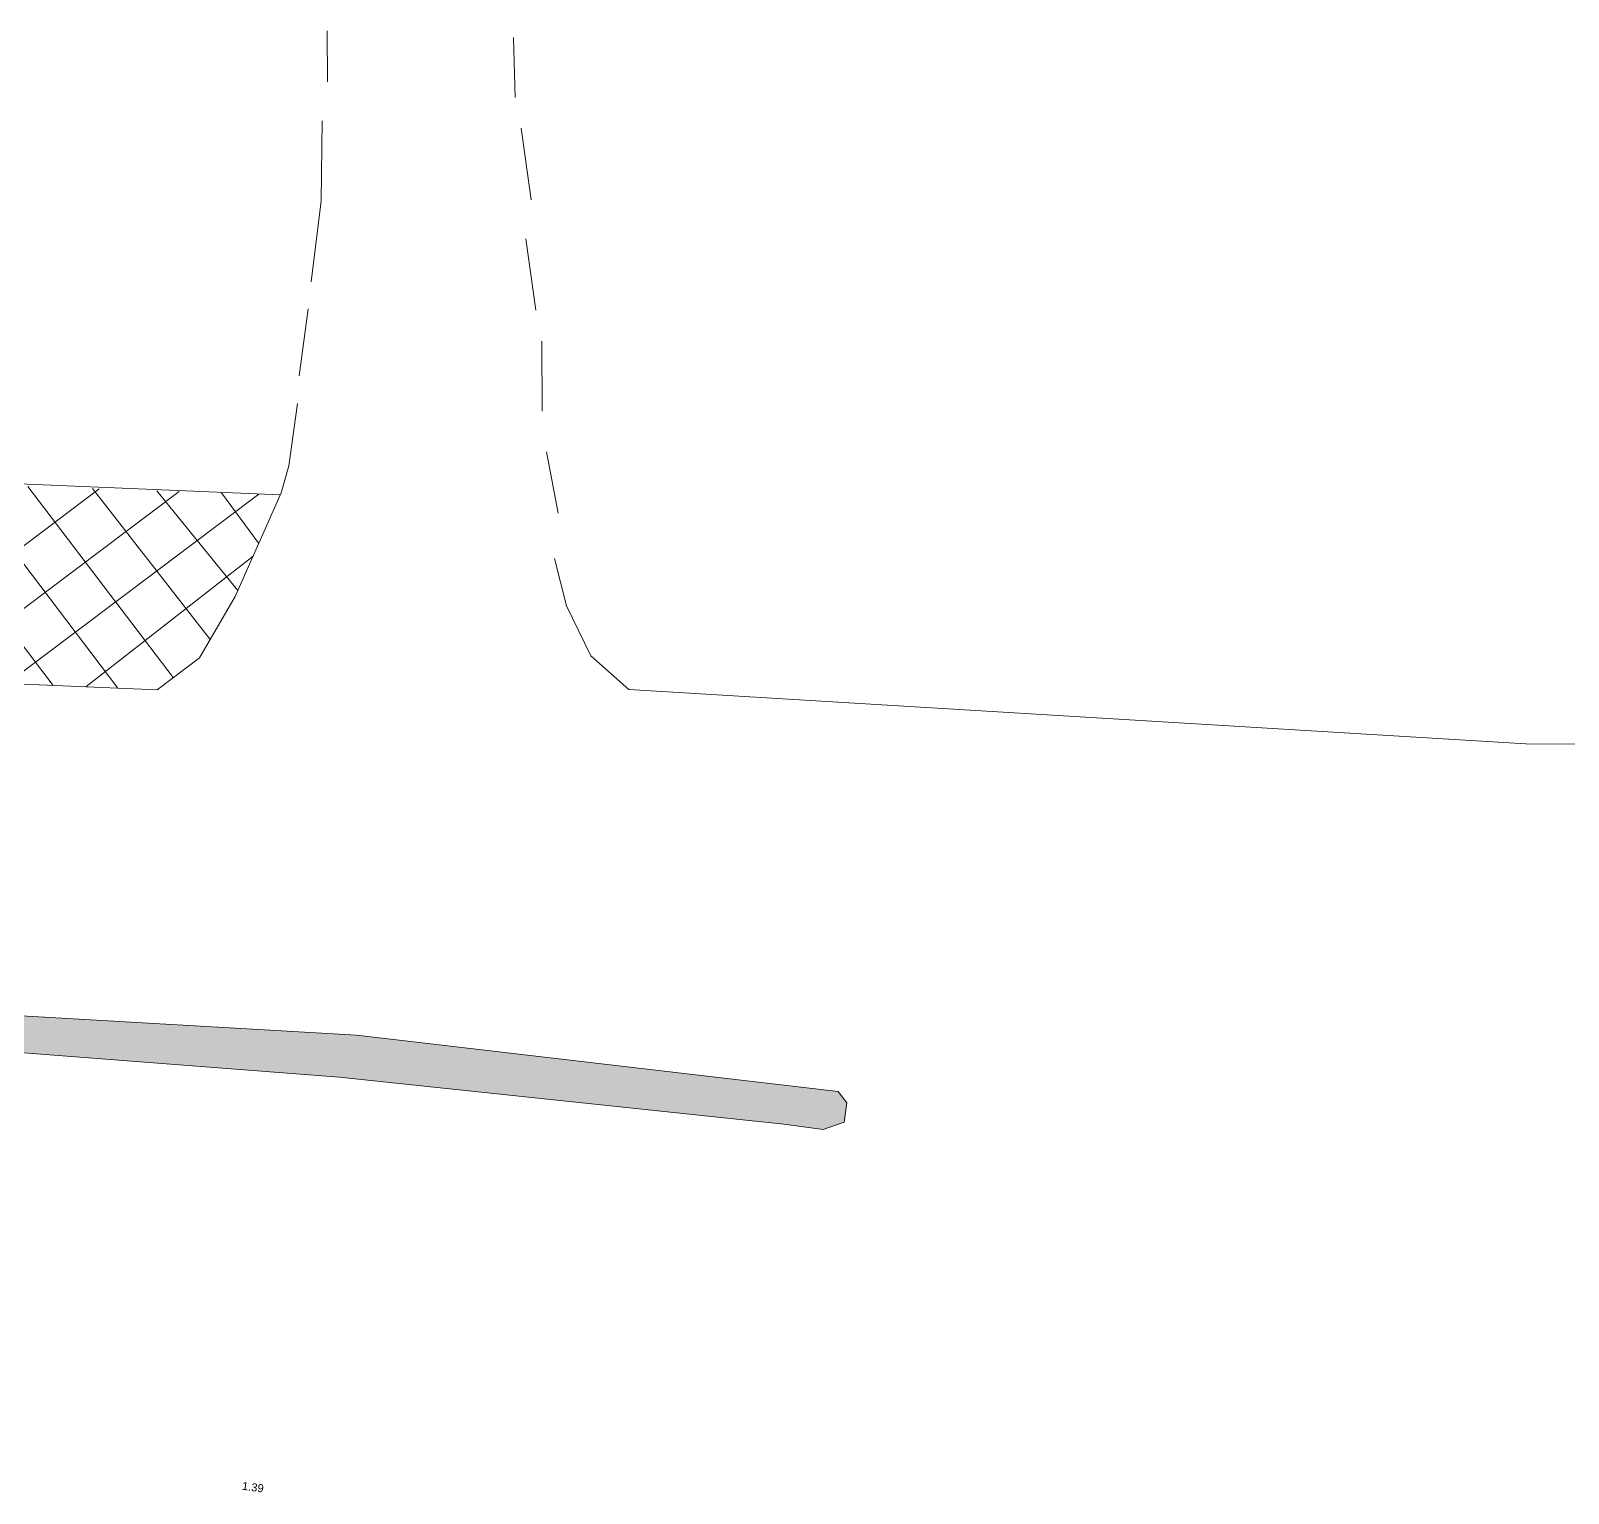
# Model space of a CAD drawing. Header units: millimetres. Extents: x -286774 to 170591, y -126585 to 81607.
# Drawn here: x -2200 to 36223, y 45067 to 81607 of the extents above; entities that cross this region are included whole.
import ezdxf

# ---------------------------------------------------------------- set-up
doc = ezdxf.new("R2010")
doc.units = ezdxf.units.MM
doc.header["$LTSCALE"] = 100
doc.header["$MEASUREMENT"] = 0
doc.layers.add('ARC-VIEW', color=90, linetype='Continuous', lineweight=5)
doc.layers.add('TAN CANG-profile- REVISE1$0$8', color=17, linetype='Continuous', lineweight=0)
doc.layers.add('Elevation', color=1, linetype='Continuous', plot=False)
doc.styles.get("Standard").update_dxf_attribs({"font": 'arial.ttf'})

msp = doc.modelspace()

# ---------------------------------------------------------------- hatches: boundary and pattern name
at = {"layer": 'TAN CANG-profile- REVISE1$0$8'}
h = msp.add_hatch(dxfattribs=at)
h.set_pattern_fill('ANSI37', color=256, scale=10000, angle=-7.830578339296972, style=0)
h.set_pattern_definition([(37.16942166070303, (-763304756.1417773, -1100613173.810192), (-755.2174082202635, 996.0655933828194), []), (127.169421660703, (-763304756.1417773, -1100613173.810192), (-996.0655933828194, -755.2174082202635), [])])
h.paths.add_polyline_path([(-84427.1524652947, 73215.65404080319), (-83986.19209315378, 70875.80008298832), (-83774.80742644437, 70597.00222867606), (-83174.36002217629, 69515.51740557172), (-82117.43669085251, 68121.52813359418), (-46597.49415185384, 66732.76282678878), (-44679.61576527089, 67967.36423074956), (-43497.01115925726, 69303.08541568137), (-43539.86285525514, 70807.33957225319), (-43429.10363860358, 71612.70471740699)])
h.paths.add_polyline_path([(-15553.57743349858, 65836.61842900065), (960.8483577513834, 65140.95863336454), (2016.080544725293, 65941.05494841501), (2910.20878289931, 67469.7599169363), (3370.184548493009, 68508.44666575601), (4037.698532285984, 70015.78244595522), (-36771.91649525904, 71335.54263824197), (-36821.2790450115, 70632.53531400643), (-36778.42734840245, 69128.28115662858), (-35510.1193529556, 67455.4940316571), (-34174.3981655644, 66272.8894260272)])
h = msp.add_hatch(dxfattribs=at)
h.set_pattern_fill('GRASS', color=256, scale=70, angle=-7.830578339296972)
h.set_pattern_definition([(90, (-806731.8531837878, -471948.6691231354), (-1257.23585680964, 1257.235856790361), [333.3749999999998, -2181.096713599998]), (45.0000000004393, (-806731.8531837878, -471948.6691231354), (-1257.235856959321, 1257.235856940042), [333.3749999999997, -1444.624999999999]), (135.0000000004393, (-806731.8531837878, -471948.6691231354), (-1257.235856940042, -1257.235856959321), [333.3750000000001, -1444.625])])
h.paths.add_polyline_path([(-162229.1703474589, 54739.94069029398), (-154926.5222732646, 56202.84225944064), (-147439.8553905435, 57351.81163285307), (-132099.3972806593, 58844.30071909905), (-116577.660195743, 59490.10179865673), (-101244.5083177762, 59561.90872411391), (-72623.41691355198, 59074.31552011213), (-27952.87098887283, 57399.47164868099), (-5630.177380227251, 56317.36957735803), (5507.190135904821, 55459.38559091861), (16620.63459146419, 54292.67946959518), (17600.99965588993, 54157.85308914528), (18124.88877199357, 54335.53116217793), (18192.30195939727, 54825.71368262534), (17980.91729363252, 55104.51153680765), (5937.738944076118, 56511.04338488916), (-15866.23796111159, 57761.58483267693), (-64944.85204426362, 59819.4624405197), (-89499.1799408563, 60866.85534520082), (-113991.8431062577, 61517.1303456505), (-121513.1138861688, 61302.87186609786), (-138596.8032437545, 60715.31392945659), (-147609.2728571604, 60164.78395726306), (-156703.4963575786, 59299.9745205443), (-165705.4766945411, 58013.55152426336), (-174441.2168188735, 56198.18086922921), (-182736.7196807279, 53746.52846289678), (-190417.9882695719, 50551.26019021102), (-191254.3818477303, 49917.10618002278), (-191355.5016302972, 49181.83239834935), (-190111.7551252138, 45514.60859693728), (-189410.1879396159, 45168.39755351057), (-188674.9141675085, 45067.27777225927), (-182570.6714659911, 48126.77549222753), (-176097.4779635517, 50735.99403778564), (-169301.5665844643, 52929.0201932068)])

# ---------------------------------------------------------------- linework, layer by layer
at = {"layer": 'ARC-VIEW'}
for p, q in [((5211.748296938022, 81607.40535840591), (5218.40521645674, 80334.0186184625)), ((9908.84575508337, 79938.68459188195), (9865.994060319616, 81442.93874780273)), ((5083.578839963768, 79353.65357755889), (5059.017347303336, 77359.21690191551)), ((10307.05359589483, 77386.65220712546), (10052.81723296025, 79169.70421635617)), ((5059.017347303336, 77359.21690191551), (4809.354152808315, 75330.71933912074)), ((10426.46358087508, 74623.23515598879), (10172.22722041165, 76406.28716656427)), ((4736.536056864075, 74656.5717027326), (4506.264591577463, 72982.19536301547)), ((10579.5801618658, 72104.90936523963), (10570.43505920353, 73854.25478112286)), ((4463.144945470151, 72294.9251397031), (4246.031679796521, 70737.70324087948)), ((10977.78800141951, 69552.87697921212), (10689.84504591092, 71090.83772854535)), ((-15866.23812025739, 57761.58484180861), (5937.738943807431, 56511.04338468543)), ((5937.738943807431, 56511.04338468543), (17980.91729336383, 55104.51153660395)), ((17980.91729336383, 55104.51153660395), (18192.30195912858, 54825.71368242161)), ((18192.30195912858, 54825.71368242161), (18124.88877169241, 54335.53116173805)), ((17600.99965562124, 54157.85308894156), (16620.6346145788, 54292.67946617563)), ((18124.88877169241, 54335.53116173805), (17600.99965562124, 54157.85308894156))]:
    msp.add_line(p, q, dxfattribs=at)
at = {"layer": 'ARC-VIEW', "flags": 128}
for points in [[(-15343.14220144774, 70832.18816749183), (4037.698532285984, 70015.78244595522)], [(4246.031679796521, 70737.70324087948), (4059.274016738404, 70064.5027731612), (2910.20878289931, 67469.7599169363), (2016.080544725293, 65941.05494841501), (960.8483577513834, 65140.95863336454)], [(12746.58700323559, 65149.92726318371), (11800.21097797097, 65986.75708250866), (11185.66013780283, 67242.0125696491), (10892.71023681248, 68418.66121389963)], [(-15553.57743349858, 65836.61842900065), (960.8483577513834, 65140.95863336454)], [(12746.58700323559, 65149.92726318371), (35159.48812446545, 63792.47952194694), (42492.83460938639, 63764.94523274853), (46512.60575997096, 64461.1976121333)], [(-72623.41691382066, 59074.3155199084), (-27952.870989174, 57399.47164824112), (-5630.177380377776, 56317.36957713806), (5507.190135636134, 55459.38559071488), (16620.63452630374, 54292.67947614986)]]:
    msp.add_lwpolyline(points, dxfattribs=at)

# ---------------------------------------------------------------- texts
at = {"layer": 'Elevation'}
msp.add_text('1.39', height=200, rotation=352.1694216604599, dxfattribs=at).set_placement((3068.504974837066, 45157.71441583453, 1388.6))

doc.saveas('drawing.dxf')
